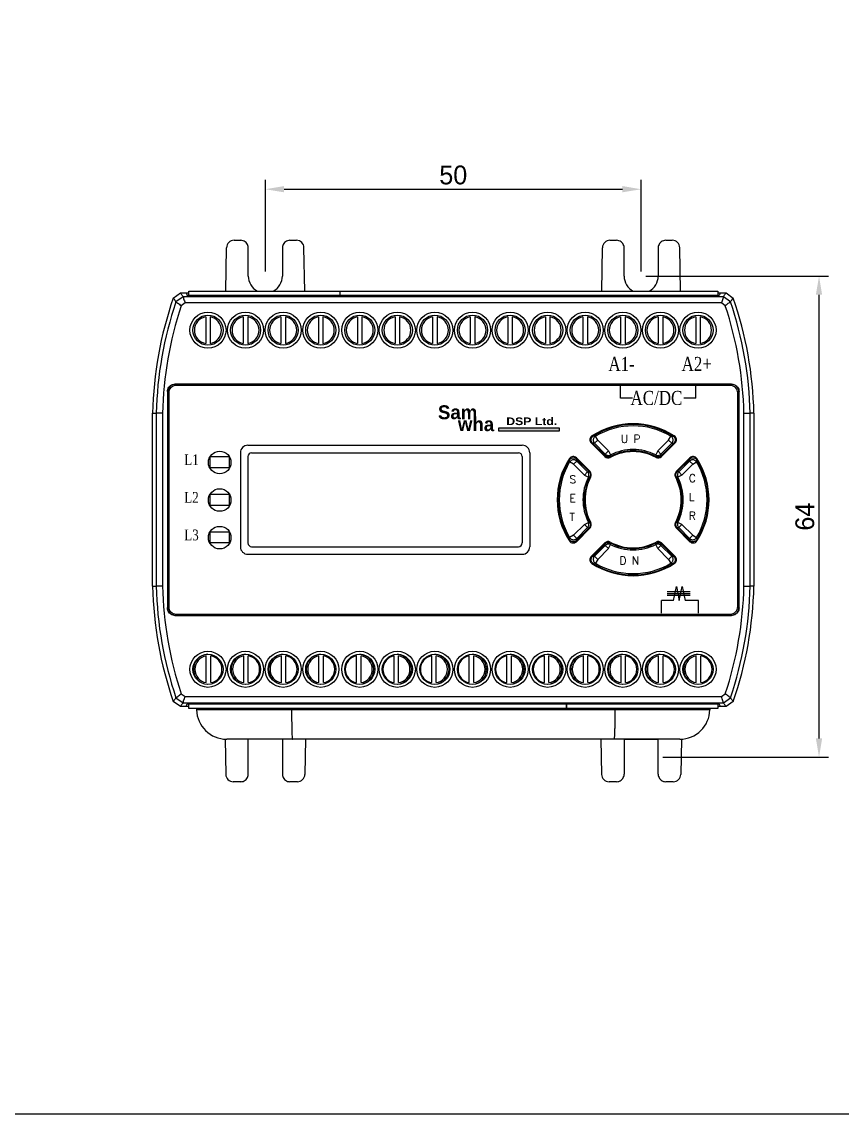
# Model space of a CAD drawing. Header units: millimetres. Extents: x 46 to 886, y 51 to 632.
# Drawn here: x 293.3 to 402.4, y 50.7 to 196 of the extents above; entities that cross this region are included whole.
import ezdxf
from ezdxf.enums import TextEntityAlignment as Align

# ---------------------------------------------------------------- set-up
doc = ezdxf.new("R2010")
doc.units = ezdxf.units.MM
for name, color, linetype in [('02___PRT_ALL_AXES', 7, 'Continuous'), ('03___PRT_ALL_CURVES', 7, 'Continuous'), ('40', 4, 'Continuous'), ('도면층1', 7, 'Continuous')]:
    doc.layers.add(name, color=color, linetype=linetype)
doc.styles.add('SS', font='batang.ttc', dxfattribs={"width": 0.8})
doc.styles.get("Standard").update_dxf_attribs({"font": 'BareunDotumPro1.ttf'})
doc.styles.add('STYLE2', font='romant.shx')
doc.dimstyles.new('ISO-25', dxfattribs={"dimtxt": 2.5, "dimasz": 2.5, "dimexe": 1.25, "dimexo": 0.625, "dimtad": 1, "dimtxsty": 'Standard', "dimcen": 2.5, "dimadec": 0, "dimazin": 0, "dimtfac": 1, "dimtmove": 0, "dimatfit": 3, "dimfxl": 0, "dimarcsym": 0})

# ---------------------------------------------------------------- blocks, each defined once
blk = doc.blocks.new('*D28')
at = {"color": 0, "lineweight": -2}
for p, q in [((325.7, 162.81), (325.7, 174.98)), ((375.7, 162.81), (375.7, 174.98)), ((328.2, 173.73), (373.2, 173.73))]:
    blk.add_line(p, q, dxfattribs=at)
at = {"color": 0}
for points in [[(328.2, 174.15), (328.2, 173.32), (325.7, 173.73)], [(373.2, 173.32), (373.2, 174.15), (375.7, 173.73)]]:
    blk.add_solid(points, dxfattribs=at)
at = {"layer": 'Defpoints', "color": 0}
for p in [(375.7, 173.73), (325.7, 162.19), (375.7, 162.19)]:
    blk.add_point(p, dxfattribs=at)
at = {"color": 0, "insert": (350.7, 175.61), "char_height": 2.5, "attachment_point": 5}
blk.add_mtext('50', dxfattribs=at)
blk = doc.blocks.new('*D29')
at = {"color": 0, "lineweight": -2}
for p, q in [((376.32, 162.19), (400.61, 162.19)), ((399.36, 100.69), (399.36, 159.69)), ((378.59, 98.19), (400.61, 98.19))]:
    blk.add_line(p, q, dxfattribs=at)
at = {"color": 0}
for points in [[(399.77, 159.69), (398.94, 159.69), (399.36, 162.19)], [(398.94, 100.69), (399.77, 100.69), (399.36, 98.19)]]:
    blk.add_solid(points, dxfattribs=at)
at = {"layer": 'Defpoints', "color": 0}
for p in [(375.7, 162.19), (399.36, 162.19), (377.96, 98.19)]:
    blk.add_point(p, dxfattribs=at)
at = {"color": 0, "insert": (397.48, 130.19), "char_height": 2.5, "attachment_point": 5, "rotation": 90}
blk.add_mtext('64', dxfattribs=at)

msp = doc.modelspace()

# ---------------------------------------------------------------- hatches: boundary and pattern name
msp.add_hatch(color=5).paths.add_polyline_path([(356.77, 141.547), (356.77, 142.004), (364.799, 142.004), (364.799, 141.547)])

# ---------------------------------------------------------------- linework, layer by layer
at = {"color": 7, "linetype": 'Continuous'}
for p, q in [((320.45, 160.187), (320.55, 165.954)), ((321.55, 166.937), (322.428, 166.937)), ((323.428, 162.187), (323.428, 165.937)), ((327.963, 165.937), (327.963, 162.187)), ((328.963, 166.937), (329.84, 166.937)), ((330.941, 160.187), (330.84, 165.954)), ((370.45, 160.187), (370.55, 165.954)), ((371.55, 166.937), (372.428, 166.937)), ((373.428, 162.187), (373.428, 165.937)), ((377.963, 165.937), (377.963, 162.187)), ((378.963, 166.937), (379.84, 166.937)), ((380.941, 160.187), (380.84, 165.954)), ((313.457, 159.266), (314.401, 159.937)), ((314.401, 159.937), (315.505, 159.937)), ((315.147, 159.937), (315.316, 159.598)), ((315.505, 160.187), (335.63, 160.187)), ((315.505, 159.598), (315.505, 160.187)), ((335.63, 160.187), (335.63, 159.598)), ((335.633, 160.187), (385.883, 160.187)), ((335.633, 159.598), (335.633, 160.187)), ((385.883, 160.187), (385.883, 159.598)), ((385.883, 159.937), (386.99, 159.937)), ((386.244, 159.937), (386.075, 159.598)), ((386.99, 159.937), (387.934, 159.266)), ((314.755, 159.441), (313.808, 158.763)), ((315.021, 158.613), (314.507, 158.245)), ((386.636, 159.441), (314.755, 159.441)), ((386.37, 158.613), (315.021, 158.613)), ((386.075, 159.598), (315.316, 159.598)), ((386.883, 158.245), (386.37, 158.613)), ((387.582, 158.763), (386.636, 159.441)), ((317.768, 156.762), (317.768, 153.212)), ((318.368, 156.762), (318.368, 153.212)), ((322.768, 156.762), (322.768, 153.212)), ((323.368, 156.762), (323.368, 153.212)), ((327.768, 156.762), (327.768, 153.212)), ((328.368, 156.762), (328.368, 153.212)), ((332.768, 156.762), (332.768, 153.212)), ((333.368, 156.762), (333.368, 153.212)), ((337.958, 156.762), (337.958, 153.212)), ((338.558, 156.762), (338.558, 153.212)), ((342.958, 156.762), (342.958, 153.212)), ((343.558, 156.762), (343.558, 153.212)), ((347.958, 156.762), (347.958, 153.212)), ((348.558, 156.762), (348.558, 153.212)), ((352.958, 156.762), (352.958, 153.212)), ((353.558, 156.762), (353.558, 153.212)), ((357.958, 156.762), (357.958, 153.212)), ((358.558, 156.762), (358.558, 153.212)), ((362.958, 156.762), (362.958, 153.212)), ((363.558, 156.762), (363.558, 153.212)), ((367.958, 156.762), (367.958, 153.212)), ((368.558, 156.762), (368.558, 153.212)), ((372.958, 156.762), (372.958, 153.212)), ((373.558, 156.762), (373.558, 153.212)), ((377.958, 156.762), (377.958, 153.212)), ((378.558, 156.762), (378.558, 153.212)), ((382.958, 156.762), (382.958, 153.212)), ((383.558, 156.762), (383.558, 153.212)), ((312.671, 146.811), (312.671, 118.062)), ((312.671, 146.811), (312.695, 146.787)), ((312.695, 146.787), (312.695, 118.087)), ((387.72, 147.811), (313.671, 147.811)), ((313.671, 147.811), (313.695, 147.787)), ((387.695, 147.787), (313.695, 147.787)), ((387.545, 147.637), (313.845, 147.637)), ((372.96, 145.96), (372.96, 147.658)), ((382.96, 145.96), (382.96, 147.658)), ((387.72, 147.811), (387.695, 147.787)), ((388.72, 146.811), (388.695, 146.787)), ((388.695, 118.087), (388.695, 146.787)), ((388.72, 118.062), (388.72, 146.811)), ((312.845, 146.637), (312.845, 118.237)), ((388.545, 118.237), (388.545, 146.637)), ((310.695, 120.937), (310.695, 143.937)), ((310.695, 143.937), (311.191, 143.931)), ((311.191, 143.931), (311.191, 120.942)), ((312.019, 143.931), (311.191, 143.931)), ((312.019, 143.916), (312.019, 120.958)), ((389.372, 143.931), (390.199, 143.931)), ((389.372, 120.958), (389.372, 143.916)), ((390.695, 143.937), (390.199, 143.931)), ((390.199, 120.942), (390.199, 143.931)), ((390.695, 143.937), (390.695, 120.937)), ((369.053, 139.994), (370.877, 138.17)), ((369.212, 139.977), (370.895, 138.293)), ((369.914, 140.368), (369.49, 139.943)), ((369.49, 139.943), (370.928, 138.505)), ((369.914, 140.368), (369.608, 140.883)), ((369.914, 140.368), (371.352, 138.929)), ((377.908, 138.929), (379.346, 140.368)), ((378.332, 138.505), (379.771, 139.943)), ((378.365, 138.293), (380.049, 139.977)), ((378.384, 138.17), (380.207, 139.994)), ((379.346, 140.368), (379.653, 140.883)), ((379.346, 140.368), (379.771, 139.943)), ((368.897, 136.19), (367.073, 138.014)), ((371.352, 138.929), (370.928, 138.505)), ((371.352, 138.929), (371.623, 138.394)), ((377.908, 138.929), (377.638, 138.394)), ((377.908, 138.929), (378.332, 138.505)), ((382.187, 138.014), (380.364, 136.19)), ((366.7, 137.153), (366.184, 137.46)), ((366.7, 137.153), (367.124, 137.577)), ((368.138, 135.715), (366.7, 137.153)), ((368.774, 136.172), (367.091, 137.855)), ((368.562, 136.139), (367.124, 137.577)), ((382.17, 137.855), (380.487, 136.172)), ((382.137, 137.577), (380.699, 136.139)), ((382.561, 137.153), (381.123, 135.715)), ((382.561, 137.153), (382.137, 137.577)), ((382.561, 137.153), (383.077, 137.46)), ((368.138, 135.715), (368.562, 136.139)), ((368.138, 135.715), (368.673, 135.444)), ((381.123, 135.715), (380.587, 135.444)), ((381.123, 135.715), (380.699, 136.139)), ((368.138, 129.159), (368.673, 129.429)), ((381.123, 129.159), (380.587, 129.429)), ((366.7, 127.721), (368.138, 129.159)), ((367.073, 126.86), (368.897, 128.683)), ((367.091, 127.019), (368.774, 128.702)), ((367.124, 127.297), (368.562, 128.735)), ((368.138, 129.159), (368.562, 128.735)), ((380.364, 128.683), (382.187, 126.86)), ((380.487, 128.702), (382.17, 127.019)), ((381.123, 129.159), (380.699, 128.735)), ((380.699, 128.735), (382.137, 127.297)), ((381.123, 129.159), (382.561, 127.721)), ((366.7, 127.721), (366.184, 127.414)), ((366.7, 127.721), (367.124, 127.297)), ((370.877, 126.703), (369.053, 124.88)), ((370.895, 126.58), (369.212, 124.897)), ((371.352, 125.944), (371.623, 126.48)), ((377.908, 125.944), (377.638, 126.48)), ((380.049, 124.897), (378.365, 126.58)), ((380.207, 124.88), (378.384, 126.703)), ((382.561, 127.721), (382.137, 127.297)), ((382.561, 127.721), (383.077, 127.414)), ((370.928, 126.368), (369.49, 124.93)), ((369.914, 124.506), (369.49, 124.93)), ((371.352, 125.944), (369.914, 124.506)), ((371.352, 125.944), (370.928, 126.368)), ((377.908, 125.944), (378.332, 126.368)), ((379.346, 124.506), (377.908, 125.944)), ((379.771, 124.93), (378.332, 126.368)), ((379.346, 124.506), (379.771, 124.93)), ((369.914, 124.506), (369.608, 123.991)), ((379.346, 124.506), (379.653, 123.991)), ((310.695, 120.937), (311.191, 120.942)), ((312.019, 120.942), (311.191, 120.942)), ((389.372, 120.942), (390.199, 120.942)), ((390.695, 120.937), (390.199, 120.942)), ((312.671, 118.062), (312.695, 118.087)), ((378.388, 117.353), (378.388, 119.052)), ((383.323, 117.353), (383.323, 119.052)), ((388.72, 118.062), (388.695, 118.087)), ((313.671, 117.062), (313.695, 117.087)), ((313.671, 117.062), (387.72, 117.062)), ((313.695, 117.087), (387.695, 117.087)), ((313.845, 117.237), (387.545, 117.237)), ((387.72, 117.062), (387.695, 117.087)), ((317.833, 108.112), (317.833, 111.662)), ((318.433, 108.112), (318.433, 111.662)), ((322.833, 108.112), (322.833, 111.662)), ((323.433, 108.112), (323.433, 111.662)), ((327.833, 108.112), (327.833, 111.662)), ((328.433, 108.112), (328.433, 111.662)), ((332.833, 108.112), (332.833, 111.662)), ((333.433, 108.112), (333.433, 111.662)), ((337.833, 108.112), (337.833, 111.662)), ((338.433, 108.112), (338.433, 111.662)), ((342.833, 108.112), (342.833, 111.662)), ((343.433, 108.112), (343.433, 111.662)), ((347.833, 108.112), (347.833, 111.662)), ((348.433, 108.112), (348.433, 111.662)), ((352.833, 108.112), (352.833, 111.662)), ((353.433, 108.112), (353.433, 111.662)), ((357.833, 108.112), (357.833, 111.662)), ((358.433, 108.112), (358.433, 111.662)), ((362.833, 108.112), (362.833, 111.662)), ((363.433, 108.112), (363.433, 111.662)), ((368.023, 108.112), (368.023, 111.662)), ((368.623, 108.112), (368.623, 111.662)), ((373.023, 108.112), (373.023, 111.662)), ((373.623, 108.112), (373.623, 111.662)), ((378.023, 108.112), (378.023, 111.662)), ((378.623, 108.112), (378.623, 111.662)), ((383.023, 108.112), (383.023, 111.662)), ((383.623, 108.112), (383.623, 111.662)), ((313.808, 106.111), (314.755, 105.433)), ((314.507, 106.628), (315.021, 106.261)), ((315.021, 106.261), (386.37, 106.261)), ((386.37, 106.261), (386.883, 106.628)), ((386.636, 105.433), (387.582, 106.111)), ((314.401, 104.937), (313.457, 105.608)), ((315.508, 104.937), (314.401, 104.937)), ((314.755, 105.433), (386.636, 105.433)), ((315.147, 104.937), (315.316, 105.276)), ((315.316, 105.276), (386.075, 105.276)), ((315.508, 104.687), (315.508, 105.276)), ((365.758, 104.687), (315.508, 104.687)), ((316.555, 104.687), (316.558, 104.517)), ((329.194, 104.517), (329.193, 104.687)), ((365.758, 105.276), (365.758, 104.687)), ((365.76, 104.687), (365.76, 105.276)), ((385.885, 104.687), (365.76, 104.687)), ((372.197, 104.517), (372.197, 104.687)), ((384.835, 104.687), (384.832, 104.517)), ((385.885, 105.276), (385.885, 104.687)), ((386.99, 104.937), (385.885, 104.937)), ((386.244, 104.937), (386.075, 105.276)), ((387.934, 105.608), (386.99, 104.937)), ((384.832, 104.517), (316.558, 104.517)), ((320.346, 100.61), (320.428, 95.919)), ((380.833, 100.587), (320.558, 100.587)), ((323.428, 95.937), (323.428, 100.587)), ((327.963, 100.587), (327.963, 95.937)), ((331.044, 100.587), (330.962, 95.919)), ((370.347, 100.587), (370.428, 95.919)), ((373.428, 100.587), (373.428, 95.937)), ((377.963, 95.937), (377.963, 100.587)), ((381.044, 100.61), (380.962, 95.919)), ((322.428, 94.937), (321.428, 94.937)), ((329.963, 94.937), (328.963, 94.937)), ((372.428, 94.937), (371.428, 94.937)), ((379.963, 94.937), (378.963, 94.937))]:
    msp.add_line(p, q, dxfattribs=at)
for p, q in [((374.558, 145.96), (372.96, 145.96)), ((382.96, 145.96), (381.361, 145.96)), ((379.986, 119.052), (380.376, 120.92)), ((380.376, 120.92), (380.766, 119.052)), ((380.766, 119.052), (381.156, 120.92)), ((381.156, 120.92), (381.546, 119.052)), ((379.17, 120.245), (382.204, 120.245)), ((379.17, 119.986), (382.204, 119.986)), ((379.17, 119.727), (382.204, 119.727)), ((379.986, 119.052), (378.388, 119.052)), ((383.323, 119.052), (381.546, 119.052)), ((373.428, 100.587), (377.963, 100.587))]:
    msp.add_line(p, q)
at = {"color": 5}
for p, q in [((356.77, 142.004), (364.799, 142.004)), ((356.77, 141.547), (356.77, 142.004)), ((364.799, 141.547), (356.77, 141.547)), ((364.799, 142.004), (364.799, 141.547))]:
    msp.add_line(p, q, dxfattribs=at)
msp.add_lwpolyline([(46.411, 631.769), (886.327, 631.769), (886.327, 50.731), (46.411, 50.731)], close=True)
at = {"color": 7, "linetype": 'Continuous'}
for centre, radius in [((318.068, 154.987), 2.4), ((318.068, 154.987), 2), ((323.068, 154.987), 2.4), ((323.068, 154.987), 2), ((328.068, 154.987), 2.4), ((328.068, 154.987), 2), ((333.068, 154.987), 2.4), ((333.068, 154.987), 2), ((338.258, 154.987), 2.4), ((338.258, 154.987), 2), ((343.258, 154.987), 2.4), ((343.258, 154.987), 2), ((348.258, 154.987), 2.4), ((348.258, 154.987), 2), ((353.258, 154.987), 2.4), ((353.258, 154.987), 2), ((358.258, 154.987), 2.4), ((358.258, 154.987), 2), ((363.258, 154.987), 2.4), ((363.258, 154.987), 2), ((368.258, 154.987), 2.4), ((368.258, 154.987), 2), ((373.258, 154.987), 2.4), ((373.258, 154.987), 2), ((378.258, 154.987), 2.4), ((378.258, 154.987), 2), ((383.258, 154.987), 2.4), ((383.258, 154.987), 2), ((318.068, 109.887), 2.4), ((318.068, 109.887), 2), ((323.068, 109.887), 2.4), ((323.068, 109.887), 2), ((328.068, 109.887), 2.4), ((328.068, 109.887), 2), ((333.068, 109.887), 2.4), ((333.068, 109.887), 2), ((338.258, 109.887), 2.4), ((338.258, 109.887), 2), ((343.258, 109.887), 2.4), ((343.258, 109.887), 2), ((348.258, 109.887), 2.4), ((348.258, 109.887), 2), ((353.258, 109.887), 2.4), ((353.258, 109.887), 2), ((358.258, 109.887), 2.4), ((358.258, 109.887), 2), ((363.258, 109.887), 2.4), ((363.258, 109.887), 2), ((368.258, 109.887), 2.4), ((368.258, 109.887), 2), ((373.258, 109.887), 2.4), ((373.258, 109.887), 2), ((378.258, 109.887), 2.4), ((378.258, 109.887), 2), ((383.258, 109.887), 2.4), ((383.258, 109.887), 2)]:
    msp.add_circle(centre, radius, dxfattribs=at)
for centre, radius, start, end in [((321.55, 165.937), 1, 90, 179), ((329.84, 165.937), 1, 1, 90), ((371.55, 165.937), 1, 90, 179), ((379.84, 165.937), 1, 1, 90), ((325.695, 162.187), 2.267, 180, 242.3898), ((325.695, 162.187), 2.267, 297.6102, 0), ((375.695, 162.187), 2.267, 180, 242.3898), ((375.695, 162.187), 2.267, 297.6102, 0), ((360.683, 142.845), 50, 160.82791, 178.74912), ((360.683, 142.845), 49.504, 161.24388, 178.74287), ((340.707, 142.845), 49.504, 1.25713, 18.75612), ((340.707, 142.845), 50, 1.25088, 19.17209), ((360.683, 142.845), 48.677, 161.5561, 178.73961), ((340.707, 142.845), 48.677, 1.26039, 18.4439), ((318.068, 154.987), 1.8, 99.59407, 260.40593), ((318.068, 154.987), 1.8, 279.59407, 80.40593), ((323.068, 154.987), 1.8, 99.59407, 260.40593), ((323.068, 154.987), 1.8, 279.59407, 80.40593), ((328.068, 154.987), 1.8, 99.59407, 260.40593), ((328.068, 154.987), 1.8, 279.59407, 80.40593), ((333.068, 154.987), 1.8, 99.59407, 260.40593), ((333.068, 154.987), 1.8, 279.59407, 80.40593), ((338.258, 154.987), 1.8, 99.59407, 260.40593), ((338.258, 154.987), 1.8, 279.59407, 80.40593), ((343.258, 154.987), 1.8, 99.59407, 260.40593), ((343.258, 154.987), 1.8, 279.59407, 80.40593), ((348.258, 154.987), 1.8, 99.59407, 260.40593), ((348.258, 154.987), 1.8, 279.59407, 80.40593), ((353.258, 154.987), 1.8, 99.59407, 260.40593), ((353.258, 154.987), 1.8, 279.59407, 80.40593), ((358.258, 154.987), 1.8, 99.59407, 260.40593), ((358.258, 154.987), 1.8, 279.59407, 80.40593), ((363.258, 154.987), 1.8, 99.59407, 260.40593), ((363.258, 154.987), 1.8, 279.59407, 80.40593), ((368.258, 154.987), 1.8, 99.59407, 260.40593), ((368.258, 154.987), 1.8, 279.59407, 80.40593), ((373.258, 154.987), 1.8, 99.59407, 260.40593), ((373.258, 154.987), 1.8, 279.59407, 80.40593), ((378.258, 154.987), 1.8, 99.59407, 260.40593), ((378.258, 154.987), 1.8, 279.59407, 80.40593), ((383.258, 154.987), 1.8, 99.59407, 260.40593), ((383.258, 154.987), 1.8, 279.59407, 80.40593), ((313.845, 146.637), 1, 90, 180), ((387.545, 146.637), 1, 0, 90), ((374.63, 132.437), 10.1, 57.1532, 122.8468), ((374.63, 132.437), 10, 57.90749, 122.09251), ((369.478, 140.418), 0.6, 122.8468, 225), ((374.63, 132.437), 9.827, 59.26143, 120.73857), ((379.783, 140.418), 0.6, 315, 57.1532), ((366.649, 137.59), 0.6, 45, 147.1532), ((371.301, 138.594), 0.6, 225, 298.39845), ((374.63, 132.437), 6.4, 61.60155, 118.39845), ((374.63, 132.437), 6.5, 62.20277, 117.79723), ((374.63, 132.437), 6.673, 63.2117, 116.7883), ((377.96, 138.594), 0.6, 241.60155, 315), ((382.612, 137.59), 0.6, 32.8468, 135), ((374.63, 132.437), 10.1, 147.1532, 212.8468), ((374.63, 132.437), 10, 147.90749, 212.09251), ((374.63, 132.437), 9.827, 149.26143, 210.73857), ((374.63, 132.437), 9.827, 329.26143, 30.73857), ((374.63, 132.437), 10, 327.90749, 32.09251), ((374.63, 132.437), 10.1, 327.1532, 32.8468), ((374.63, 132.437), 6.673, 153.2117, 206.7883), ((374.63, 132.437), 6.5, 152.20277, 207.79723), ((374.63, 132.437), 6.4, 151.60155, 208.39845), ((368.473, 135.766), 0.6, 331.60155, 45), ((380.788, 135.766), 0.6, 135, 208.39845), ((374.63, 132.437), 6.4, 331.60155, 28.39845), ((374.63, 132.437), 6.5, 332.20277, 27.79723), ((374.63, 132.437), 6.673, 333.2117, 26.7883), ((368.473, 129.108), 0.6, 315, 28.39845), ((380.788, 129.108), 0.6, 151.60155, 225), ((366.649, 127.284), 0.6, 212.8468, 315), ((371.301, 126.279), 0.6, 61.60155, 135), ((374.63, 132.437), 6.4, 241.60155, 298.39845), ((374.63, 132.437), 6.5, 242.20277, 297.79723), ((374.63, 132.437), 6.673, 243.2117, 296.7883), ((377.96, 126.279), 0.6, 45, 118.39845), ((382.612, 127.284), 0.6, 225, 327.1532), ((369.478, 124.456), 0.6, 135, 237.1532), ((374.63, 132.437), 10.1, 237.1532, 302.8468), ((374.63, 132.437), 10, 237.90749, 302.09251), ((374.63, 132.437), 9.827, 239.26143, 300.73857), ((379.783, 124.456), 0.6, 302.8468, 45), ((360.683, 122.028), 50, 181.25088, 199.17209), ((360.683, 122.028), 49.504, 181.25713, 198.75612), ((360.683, 122.028), 48.677, 181.26039, 198.4439), ((340.707, 122.028), 48.677, 341.5561, 358.73961), ((340.707, 122.028), 49.504, 341.24388, 358.74287), ((340.707, 122.028), 50, 340.82791, 358.74912), ((313.845, 118.237), 1, 180, 270), ((387.545, 118.237), 1, 270, 0), ((318.133, 109.887), 1.8, 99.59407, 260.40593), ((318.133, 109.887), 1.8, 279.59407, 80.40593), ((323.133, 109.887), 1.8, 99.59407, 260.40593), ((323.133, 109.887), 1.8, 279.59407, 80.40593), ((328.133, 109.887), 1.8, 99.59407, 260.40593), ((328.133, 109.887), 1.8, 279.59407, 80.40593), ((333.133, 109.887), 1.8, 99.59407, 260.40593), ((333.133, 109.887), 1.8, 279.59407, 80.40593), ((338.133, 109.887), 1.8, 99.59407, 260.40593), ((338.133, 109.887), 1.8, 279.59407, 80.40593), ((343.133, 109.887), 1.8, 99.59407, 260.40593), ((343.133, 109.887), 1.8, 279.59407, 80.40593), ((348.133, 109.887), 1.8, 99.59407, 260.40593), ((348.133, 109.887), 1.8, 279.59407, 80.40593), ((353.133, 109.887), 1.8, 99.59407, 260.40593), ((353.133, 109.887), 1.8, 279.59407, 80.40593), ((358.133, 109.887), 1.8, 99.59407, 260.40593), ((358.133, 109.887), 1.8, 279.59407, 80.40593), ((363.133, 109.887), 1.8, 99.59407, 260.40593), ((363.133, 109.887), 1.8, 279.59407, 80.40593), ((368.323, 109.887), 1.8, 99.59407, 260.40593), ((368.323, 109.887), 1.8, 279.59407, 80.40593), ((373.323, 109.887), 1.8, 99.59407, 260.40593), ((373.323, 109.887), 1.8, 279.59407, 80.40593), ((378.323, 109.887), 1.8, 99.59407, 260.40593), ((378.323, 109.887), 1.8, 279.59407, 80.40593), ((383.323, 109.887), 1.8, 99.59407, 260.40593), ((383.323, 109.887), 1.8, 279.59407, 80.40593), ((320.558, 104.587), 4, 181, 270), ((380.833, 104.587), 4, 270, 359), ((321.428, 95.937), 1, 181, 270), ((329.963, 95.937), 1, 270, 359), ((371.428, 95.937), 1, 181, 270), ((379.963, 95.937), 1, 270, 359)]:
    msp.add_arc(centre, radius, start, end, dxfattribs=at)
for points, knots in [([(323.428, 165.937), (323.428, 166.041), (323.395, 166.251), (323.25, 166.534), (323.025, 166.759), (322.742, 166.904), (322.532, 166.937), (322.428, 166.937)], [0, 0, 0, 0, 0.3128443, 0.6257071, 0.9385998, 1.2515225, 1.5644638, 1.5644638, 1.5644638, 1.5644638]), ([(328.963, 166.937), (328.859, 166.937), (328.649, 166.904), (328.365, 166.759), (328.14, 166.534), (327.996, 166.251), (327.963, 166.041), (327.963, 165.937)], [0, 0, 0, 0, 0.3129412, 0.6258639, 0.9387567, 1.2516195, 1.5644638, 1.5644638, 1.5644638, 1.5644638]), ([(373.428, 165.937), (373.428, 166.041), (373.395, 166.251), (373.25, 166.534), (373.025, 166.759), (372.742, 166.904), (372.532, 166.937), (372.428, 166.937)], [0, 0, 0, 0, 0.3128443, 0.6257071, 0.9385998, 1.2515225, 1.5644638, 1.5644638, 1.5644638, 1.5644638]), ([(378.963, 166.937), (378.859, 166.937), (378.649, 166.904), (378.365, 166.759), (378.14, 166.534), (377.996, 166.251), (377.963, 166.041), (377.963, 165.937)], [0, 0, 0, 0, 0.3129412, 0.6258639, 0.9387567, 1.2516195, 1.5644638, 1.5644638, 1.5644638, 1.5644638]), ([(314.755, 159.441), (314.72, 159.489), (314.643, 159.597), (314.525, 159.763), (314.441, 159.879), (314.401, 159.937)], [0, 0, 0, 0, 0.17899192, 0.39786681, 0.60925193, 0.60925193, 0.60925193, 0.60925193]), ([(386.636, 159.441), (386.671, 159.489), (386.748, 159.597), (386.866, 159.762), (386.949, 159.879), (386.99, 159.937)], [0, 0, 0, 0, 0.17820854, 0.39708416, 0.60925193, 0.60925193, 0.60925193, 0.60925193]), ([(313.808, 158.763), (313.774, 158.812), (313.697, 158.921), (313.58, 159.089), (313.497, 159.207), (313.457, 159.266)], [0, 0, 0, 0, 0.18024777, 0.40064801, 0.61349574, 0.61349574, 0.61349574, 0.61349574]), ([(313.808, 158.763), (313.883, 158.706), (314.044, 158.603), (314.271, 158.422), (314.428, 158.305), (314.507, 158.246)], [0, 0, 0, 0, 0.28246747, 0.5729897, 0.87011684, 0.87011684, 0.87011684, 0.87011684]), ([(314.755, 159.441), (314.784, 159.352), (314.83, 159.166), (314.928, 158.893), (314.989, 158.707), (315.021, 158.613)], [0, 0, 0, 0, 0.28287008, 0.57326512, 0.86975369, 0.86975369, 0.86975369, 0.86975369]), ([(386.636, 159.441), (386.606, 159.352), (386.561, 159.166), (386.462, 158.893), (386.402, 158.707), (386.37, 158.613)], [0, 0, 0, 0, 0.28287466, 0.57326965, 0.86975368, 0.86975368, 0.86975368, 0.86975368]), ([(387.583, 158.763), (387.508, 158.706), (387.346, 158.603), (387.12, 158.422), (386.962, 158.305), (386.883, 158.246)], [0, 0, 0, 0, 0.28246279, 0.57298506, 0.87011686, 0.87011686, 0.87011686, 0.87011686]), ([(387.582, 158.763), (387.617, 158.812), (387.693, 158.921), (387.811, 159.089), (387.893, 159.207), (387.934, 159.266)], [0, 0, 0, 0, 0.17945891, 0.39985993, 0.61349574, 0.61349574, 0.61349574, 0.61349574]), ([(312.671, 146.811), (312.671, 146.916), (312.704, 147.126), (312.848, 147.409), (313.073, 147.634), (313.356, 147.778), (313.566, 147.811), (313.671, 147.811)], [0, 0, 0, 0, 0.31286, 0.6256693, 0.9384589, 1.2512679, 1.5641278, 1.5641278, 1.5641278, 1.5641278]), ([(313.695, 147.787), (313.591, 147.787), (313.381, 147.754), (313.098, 147.609), (312.873, 147.384), (312.729, 147.101), (312.695, 146.891), (312.695, 146.787)], [0, 0, 0, 0, 0.3128599, 0.6256689, 0.9384586, 1.2512678, 1.5641278, 1.5641278, 1.5641278, 1.5641278]), ([(388.695, 146.787), (388.695, 146.891), (388.662, 147.101), (388.518, 147.384), (388.293, 147.609), (388.01, 147.754), (387.8, 147.787), (387.695, 147.787)], [0, 0, 0, 0, 0.3128599, 0.6256689, 0.9384586, 1.2512678, 1.5641278, 1.5641278, 1.5641278, 1.5641278]), ([(387.72, 147.811), (387.824, 147.811), (388.034, 147.778), (388.317, 147.634), (388.542, 147.409), (388.687, 147.126), (388.72, 146.916), (388.72, 146.811)], [0, 0, 0, 0, 0.31286, 0.6256693, 0.9384589, 1.2512679, 1.5641278, 1.5641278, 1.5641278, 1.5641278]), ([(369.608, 140.883), (369.575, 140.886), (369.51, 140.892), (369.414, 140.901), (369.349, 140.906), (369.317, 140.909)], [0, 0, 0, 0, 0.09793403, 0.19504373, 0.29134837, 0.29134837, 0.29134837, 0.29134837]), ([(379.653, 140.883), (379.686, 140.886), (379.75, 140.892), (379.847, 140.901), (379.911, 140.906), (379.943, 140.909)], [0, 0, 0, 0, 0.09793403, 0.19504373, 0.29134837, 0.29134837, 0.29134837, 0.29134837]), ([(369.107, 140.119), (369.078, 140.172), (369.038, 140.288), (369.031, 140.469), (369.078, 140.645), (369.143, 140.748), (369.183, 140.793)], [0, 0, 0, 0, 0.18163322, 0.35979349, 0.53752689, 0.71885142, 0.71885142, 0.71885142, 0.71885142]), ([(369.49, 139.943), (369.459, 139.947), (369.397, 139.955), (369.304, 139.966), (369.243, 139.973), (369.212, 139.977)], [0, 0, 0, 0, 0.09410115, 0.18745529, 0.28007926, 0.28007926, 0.28007926, 0.28007926]), ([(369.608, 140.883), (369.563, 140.857), (369.481, 140.792), (369.386, 140.666), (369.328, 140.52), (369.308, 140.364), (369.329, 140.208), (369.39, 140.063), (369.454, 139.98), (369.49, 139.943)], [0, 0, 0, 0, 0.1554188, 0.3108221, 0.4662646, 0.6217122, 0.777156, 0.9325527, 1.0879994, 1.0879994, 1.0879994, 1.0879994]), ([(379.771, 139.943), (379.807, 139.98), (379.871, 140.063), (379.931, 140.208), (379.953, 140.364), (379.933, 140.52), (379.874, 140.666), (379.78, 140.792), (379.698, 140.857), (379.653, 140.883)], [0, 0, 0, 0, 0.1554199, 0.3108228, 0.4662654, 0.6217129, 0.7771566, 0.9325534, 1.0879994, 1.0879994, 1.0879994, 1.0879994]), ([(379.771, 139.943), (379.802, 139.947), (379.864, 139.955), (379.956, 139.966), (380.018, 139.973), (380.049, 139.977)], [0, 0, 0, 0, 0.09410115, 0.18745529, 0.28007926, 0.28007926, 0.28007926, 0.28007926]), ([(380.076, 140.795), (380.115, 140.75), (380.181, 140.649), (380.229, 140.474), (380.224, 140.291), (380.183, 140.174), (380.155, 140.12)], [0, 0, 0, 0, 0.17824467, 0.3558606, 0.53595592, 0.71955243, 0.71955243, 0.71955243, 0.71955243]), ([(366.272, 137.883), (366.317, 137.922), (366.418, 137.987), (366.593, 138.035), (366.776, 138.03), (366.893, 137.99), (366.947, 137.961)], [0, 0, 0, 0, 0.17824467, 0.3558606, 0.53595592, 0.71955243, 0.71955243, 0.71955243, 0.71955243]), ([(370.928, 138.505), (370.925, 138.482), (370.917, 138.435), (370.906, 138.364), (370.899, 138.317), (370.895, 138.293)], [0, 0, 0, 0, 0.07104497, 0.14255308, 0.21452977, 0.21452977, 0.21452977, 0.21452977]), ([(370.928, 138.505), (370.964, 138.47), (371.044, 138.408), (371.182, 138.348), (371.332, 138.324), (371.483, 138.337), (371.578, 138.371), (371.623, 138.394)], [0, 0, 0, 0, 0.14989811, 0.2997689, 0.44966151, 0.59952442, 0.74945897, 0.74945897, 0.74945897, 0.74945897]), ([(371.456, 138.133), (371.406, 138.122), (371.304, 138.111), (371.152, 138.135), (371.058, 138.175), (371.014, 138.201)], [0, 0, 0, 0, 0.1536186, 0.30569037, 0.45697795, 0.45697795, 0.45697795, 0.45697795]), ([(371.623, 138.394), (371.62, 138.371), (371.615, 138.325), (371.607, 138.256), (371.602, 138.21), (371.599, 138.187)], [0, 0, 0, 0, 0.06907161, 0.13856176, 0.20847441, 0.20847441, 0.20847441, 0.20847441]), ([(377.638, 138.394), (377.683, 138.371), (377.778, 138.337), (377.929, 138.324), (378.078, 138.348), (378.217, 138.408), (378.297, 138.47), (378.332, 138.505)], [0, 0, 0, 0, 0.14990759, 0.2997754, 0.44966784, 0.59953127, 0.74945897, 0.74945897, 0.74945897, 0.74945897]), ([(377.638, 138.394), (377.641, 138.371), (377.646, 138.325), (377.654, 138.256), (377.659, 138.21), (377.662, 138.187)], [0, 0, 0, 0, 0.06907161, 0.13856176, 0.20847441, 0.20847441, 0.20847441, 0.20847441]), ([(378.246, 138.2), (378.202, 138.175), (378.107, 138.134), (377.955, 138.111), (377.853, 138.122), (377.803, 138.134)], [0, 0, 0, 0, 0.1525326, 0.30429745, 0.45704254, 0.45704254, 0.45704254, 0.45704254]), ([(378.332, 138.505), (378.336, 138.482), (378.344, 138.435), (378.355, 138.364), (378.362, 138.317), (378.365, 138.293)], [0, 0, 0, 0, 0.07104497, 0.14255308, 0.21452977, 0.21452977, 0.21452977, 0.21452977]), ([(382.312, 137.961), (382.366, 137.989), (382.481, 138.029), (382.663, 138.036), (382.838, 137.989), (382.941, 137.924), (382.987, 137.884)], [0, 0, 0, 0, 0.18163322, 0.35979349, 0.53752689, 0.71885142, 0.71885142, 0.71885142, 0.71885142]), ([(366.184, 137.46), (366.181, 137.492), (366.175, 137.557), (366.167, 137.653), (366.161, 137.718), (366.158, 137.75)], [0, 0, 0, 0, 0.09793403, 0.19504373, 0.29134837, 0.29134837, 0.29134837, 0.29134837]), ([(367.124, 137.577), (367.087, 137.614), (367.004, 137.678), (366.859, 137.738), (366.703, 137.759), (366.547, 137.74), (366.401, 137.681), (366.276, 137.587), (366.211, 137.504), (366.184, 137.46)], [0, 0, 0, 0, 0.1554199, 0.3108228, 0.4662654, 0.6217129, 0.7771566, 0.9325534, 1.0879994, 1.0879994, 1.0879994, 1.0879994]), ([(367.124, 137.577), (367.12, 137.608), (367.112, 137.67), (367.101, 137.763), (367.094, 137.825), (367.091, 137.855)], [0, 0, 0, 0, 0.09410115, 0.18745529, 0.28007926, 0.28007926, 0.28007926, 0.28007926]), ([(382.137, 137.577), (382.141, 137.608), (382.148, 137.67), (382.159, 137.763), (382.167, 137.825), (382.17, 137.855)], [0, 0, 0, 0, 0.09410115, 0.18745529, 0.28007926, 0.28007926, 0.28007926, 0.28007926]), ([(383.077, 137.46), (383.05, 137.504), (382.985, 137.587), (382.859, 137.681), (382.714, 137.74), (382.558, 137.759), (382.402, 137.738), (382.257, 137.678), (382.174, 137.614), (382.137, 137.577)], [0, 0, 0, 0, 0.1554188, 0.3108221, 0.4662646, 0.6217122, 0.777156, 0.9325527, 1.0879994, 1.0879994, 1.0879994, 1.0879994]), ([(383.077, 137.46), (383.08, 137.492), (383.086, 137.557), (383.094, 137.653), (383.1, 137.718), (383.102, 137.75)], [0, 0, 0, 0, 0.09793403, 0.19504373, 0.29134837, 0.29134837, 0.29134837, 0.29134837]), ([(368.562, 136.139), (368.585, 136.143), (368.632, 136.15), (368.703, 136.161), (368.75, 136.168), (368.774, 136.172)], [0, 0, 0, 0, 0.07104497, 0.14255308, 0.21452977, 0.21452977, 0.21452977, 0.21452977]), ([(368.673, 135.444), (368.696, 135.489), (368.73, 135.584), (368.744, 135.735), (368.72, 135.885), (368.659, 136.024), (368.597, 136.104), (368.562, 136.139)], [0, 0, 0, 0, 0.14990759, 0.2997754, 0.44966784, 0.59953127, 0.74945897, 0.74945897, 0.74945897, 0.74945897]), ([(368.673, 135.444), (368.696, 135.447), (368.742, 135.453), (368.811, 135.46), (368.857, 135.466), (368.88, 135.468)], [0, 0, 0, 0, 0.06907161, 0.13856176, 0.20847441, 0.20847441, 0.20847441, 0.20847441]), ([(368.867, 136.052), (368.893, 136.008), (368.933, 135.914), (368.956, 135.762), (368.945, 135.659), (368.934, 135.61)], [0, 0, 0, 0, 0.1525326, 0.30429745, 0.45704254, 0.45704254, 0.45704254, 0.45704254]), ([(380.327, 135.611), (380.315, 135.661), (380.305, 135.764), (380.328, 135.916), (380.369, 136.01), (380.394, 136.053)], [0, 0, 0, 0, 0.1536186, 0.30569037, 0.45697795, 0.45697795, 0.45697795, 0.45697795]), ([(380.587, 135.444), (380.565, 135.447), (380.519, 135.453), (380.45, 135.46), (380.403, 135.466), (380.38, 135.468)], [0, 0, 0, 0, 0.06907161, 0.13856176, 0.20847441, 0.20847441, 0.20847441, 0.20847441]), ([(380.699, 136.139), (380.675, 136.143), (380.628, 136.15), (380.558, 136.161), (380.51, 136.168), (380.487, 136.172)], [0, 0, 0, 0, 0.07104497, 0.14255308, 0.21452977, 0.21452977, 0.21452977, 0.21452977]), ([(380.699, 136.139), (380.663, 136.104), (380.601, 136.024), (380.541, 135.885), (380.517, 135.735), (380.531, 135.584), (380.565, 135.489), (380.587, 135.444)], [0, 0, 0, 0, 0.14989811, 0.2997689, 0.44966151, 0.59952442, 0.74945897, 0.74945897, 0.74945897, 0.74945897]), ([(368.562, 128.735), (368.597, 128.77), (368.659, 128.85), (368.72, 128.989), (368.744, 129.139), (368.73, 129.289), (368.696, 129.385), (368.673, 129.429)], [0, 0, 0, 0, 0.14989811, 0.2997689, 0.44966151, 0.59952442, 0.74945897, 0.74945897, 0.74945897, 0.74945897]), ([(368.673, 129.429), (368.696, 129.427), (368.742, 129.421), (368.811, 129.413), (368.857, 129.408), (368.88, 129.406)], [0, 0, 0, 0, 0.06907161, 0.13856176, 0.20847441, 0.20847441, 0.20847441, 0.20847441]), ([(380.587, 129.429), (380.565, 129.427), (380.519, 129.421), (380.45, 129.413), (380.403, 129.408), (380.38, 129.406)], [0, 0, 0, 0, 0.06907161, 0.13856176, 0.20847441, 0.20847441, 0.20847441, 0.20847441]), ([(380.587, 129.429), (380.565, 129.385), (380.531, 129.289), (380.517, 129.139), (380.541, 128.989), (380.601, 128.85), (380.663, 128.77), (380.699, 128.735)], [0, 0, 0, 0, 0.14990759, 0.2997754, 0.44966784, 0.59953127, 0.74945897, 0.74945897, 0.74945897, 0.74945897]), ([(368.562, 128.735), (368.585, 128.731), (368.632, 128.724), (368.703, 128.713), (368.75, 128.705), (368.774, 128.702)], [0, 0, 0, 0, 0.07104497, 0.14255308, 0.21452977, 0.21452977, 0.21452977, 0.21452977]), ([(368.934, 129.263), (368.946, 129.213), (368.956, 129.11), (368.932, 128.958), (368.892, 128.864), (368.866, 128.821)], [0, 0, 0, 0, 0.1536186, 0.30569037, 0.45697795, 0.45697795, 0.45697795, 0.45697795]), ([(380.394, 128.822), (380.368, 128.865), (380.328, 128.96), (380.305, 129.112), (380.315, 129.214), (380.327, 129.264)], [0, 0, 0, 0, 0.1525326, 0.30429745, 0.45704254, 0.45704254, 0.45704254, 0.45704254]), ([(380.699, 128.735), (380.675, 128.731), (380.628, 128.724), (380.558, 128.713), (380.51, 128.705), (380.487, 128.702)], [0, 0, 0, 0, 0.07104497, 0.14255308, 0.21452977, 0.21452977, 0.21452977, 0.21452977]), ([(366.184, 127.414), (366.181, 127.382), (366.175, 127.317), (366.167, 127.22), (366.161, 127.156), (366.158, 127.124)], [0, 0, 0, 0, 0.09793403, 0.19504373, 0.29134837, 0.29134837, 0.29134837, 0.29134837]), ([(366.184, 127.414), (366.211, 127.37), (366.276, 127.287), (366.401, 127.193), (366.547, 127.134), (366.703, 127.115), (366.859, 127.136), (367.004, 127.196), (367.087, 127.26), (367.124, 127.297)], [0, 0, 0, 0, 0.1554188, 0.3108221, 0.4662646, 0.6217122, 0.777156, 0.9325527, 1.0879994, 1.0879994, 1.0879994, 1.0879994]), ([(366.948, 126.913), (366.895, 126.885), (366.78, 126.844), (366.598, 126.838), (366.423, 126.885), (366.319, 126.95), (366.274, 126.989)], [0, 0, 0, 0, 0.18163322, 0.35979349, 0.53752689, 0.71885142, 0.71885142, 0.71885142, 0.71885142]), ([(367.124, 127.297), (367.12, 127.266), (367.112, 127.203), (367.101, 127.111), (367.094, 127.049), (367.091, 127.019)], [0, 0, 0, 0, 0.09410115, 0.18745529, 0.28007926, 0.28007926, 0.28007926, 0.28007926]), ([(370.928, 126.368), (370.925, 126.392), (370.917, 126.439), (370.906, 126.509), (370.899, 126.557), (370.895, 126.58)], [0, 0, 0, 0, 0.07104497, 0.14255308, 0.21452977, 0.21452977, 0.21452977, 0.21452977]), ([(371.623, 126.48), (371.578, 126.502), (371.483, 126.536), (371.332, 126.55), (371.182, 126.526), (371.044, 126.466), (370.964, 126.404), (370.928, 126.368)], [0, 0, 0, 0, 0.14990759, 0.2997754, 0.44966784, 0.59953127, 0.74945897, 0.74945897, 0.74945897, 0.74945897]), ([(371.015, 126.673), (371.059, 126.699), (371.153, 126.739), (371.305, 126.763), (371.408, 126.752), (371.457, 126.74)], [0, 0, 0, 0, 0.1525326, 0.30429745, 0.45704254, 0.45704254, 0.45704254, 0.45704254]), ([(371.623, 126.48), (371.62, 126.503), (371.615, 126.549), (371.607, 126.618), (371.602, 126.664), (371.599, 126.687)], [0, 0, 0, 0, 0.06907161, 0.13856176, 0.20847441, 0.20847441, 0.20847441, 0.20847441]), ([(377.638, 126.48), (377.641, 126.503), (377.646, 126.549), (377.654, 126.618), (377.659, 126.664), (377.662, 126.687)], [0, 0, 0, 0, 0.06907161, 0.13856176, 0.20847441, 0.20847441, 0.20847441, 0.20847441]), ([(378.332, 126.368), (378.297, 126.404), (378.217, 126.466), (378.078, 126.526), (377.929, 126.55), (377.778, 126.536), (377.683, 126.502), (377.638, 126.48)], [0, 0, 0, 0, 0.14989811, 0.2997689, 0.44966151, 0.59952442, 0.74945897, 0.74945897, 0.74945897, 0.74945897]), ([(377.804, 126.74), (377.854, 126.752), (377.957, 126.763), (378.109, 126.739), (378.203, 126.698), (378.246, 126.673)], [0, 0, 0, 0, 0.1536186, 0.30569037, 0.45697795, 0.45697795, 0.45697795, 0.45697795]), ([(378.332, 126.368), (378.336, 126.392), (378.344, 126.439), (378.355, 126.509), (378.362, 126.557), (378.365, 126.58)], [0, 0, 0, 0, 0.07104497, 0.14255308, 0.21452977, 0.21452977, 0.21452977, 0.21452977]), ([(382.137, 127.297), (382.174, 127.26), (382.257, 127.196), (382.402, 127.136), (382.558, 127.115), (382.714, 127.134), (382.859, 127.193), (382.985, 127.287), (383.05, 127.37), (383.077, 127.414)], [0, 0, 0, 0, 0.1554199, 0.3108228, 0.4662654, 0.6217129, 0.7771566, 0.9325534, 1.0879994, 1.0879994, 1.0879994, 1.0879994]), ([(382.137, 127.297), (382.141, 127.266), (382.148, 127.203), (382.159, 127.111), (382.167, 127.049), (382.17, 127.019)], [0, 0, 0, 0, 0.09410115, 0.18745529, 0.28007926, 0.28007926, 0.28007926, 0.28007926]), ([(382.989, 126.991), (382.944, 126.952), (382.842, 126.887), (382.668, 126.838), (382.485, 126.843), (382.368, 126.884), (382.314, 126.912)], [0, 0, 0, 0, 0.17824467, 0.3558606, 0.53595592, 0.71955243, 0.71955243, 0.71955243, 0.71955243]), ([(383.077, 127.414), (383.08, 127.382), (383.086, 127.317), (383.094, 127.22), (383.1, 127.156), (383.102, 127.124)], [0, 0, 0, 0, 0.09793403, 0.19504373, 0.29134837, 0.29134837, 0.29134837, 0.29134837]), ([(369.49, 124.93), (369.459, 124.926), (369.397, 124.919), (369.304, 124.908), (369.243, 124.901), (369.212, 124.897)], [0, 0, 0, 0, 0.09410115, 0.18745529, 0.28007926, 0.28007926, 0.28007926, 0.28007926]), ([(369.49, 124.93), (369.454, 124.894), (369.39, 124.81), (369.329, 124.665), (369.308, 124.51), (369.328, 124.354), (369.386, 124.208), (369.481, 124.082), (369.563, 124.017), (369.608, 123.991)], [0, 0, 0, 0, 0.1554199, 0.3108228, 0.4662654, 0.6217129, 0.7771566, 0.9325534, 1.0879994, 1.0879994, 1.0879994, 1.0879994]), ([(379.653, 123.991), (379.698, 124.017), (379.78, 124.082), (379.874, 124.208), (379.933, 124.354), (379.953, 124.51), (379.931, 124.665), (379.871, 124.81), (379.807, 124.894), (379.771, 124.93)], [0, 0, 0, 0, 0.1554188, 0.3108221, 0.4662646, 0.6217122, 0.777156, 0.9325527, 1.0879994, 1.0879994, 1.0879994, 1.0879994]), ([(379.771, 124.93), (379.802, 124.926), (379.864, 124.919), (379.956, 124.908), (380.018, 124.901), (380.049, 124.897)], [0, 0, 0, 0, 0.09410115, 0.18745529, 0.28007926, 0.28007926, 0.28007926, 0.28007926]), ([(369.184, 124.079), (369.145, 124.123), (369.08, 124.225), (369.032, 124.4), (369.037, 124.583), (369.077, 124.699), (369.106, 124.753)], [0, 0, 0, 0, 0.17824467, 0.3558606, 0.53595592, 0.71955243, 0.71955243, 0.71955243, 0.71955243]), ([(369.608, 123.991), (369.575, 123.988), (369.51, 123.982), (369.414, 123.973), (369.349, 123.968), (369.317, 123.965)], [0, 0, 0, 0, 0.09793403, 0.19504373, 0.29134837, 0.29134837, 0.29134837, 0.29134837]), ([(379.653, 123.991), (379.686, 123.988), (379.75, 123.982), (379.847, 123.973), (379.911, 123.968), (379.943, 123.965)], [0, 0, 0, 0, 0.09793403, 0.19504373, 0.29134837, 0.29134837, 0.29134837, 0.29134837]), ([(380.154, 124.755), (380.183, 124.701), (380.223, 124.586), (380.229, 124.404), (380.182, 124.229), (380.117, 124.126), (380.078, 124.08)], [0, 0, 0, 0, 0.18163322, 0.35979349, 0.53752689, 0.71885142, 0.71885142, 0.71885142, 0.71885142]), ([(313.671, 117.062), (313.566, 117.062), (313.356, 117.096), (313.073, 117.24), (312.848, 117.465), (312.704, 117.748), (312.671, 117.958), (312.671, 118.062)], [0, 0, 0, 0, 0.31286, 0.6256693, 0.9384589, 1.2512679, 1.5641278, 1.5641278, 1.5641278, 1.5641278]), ([(312.695, 118.087), (312.695, 117.982), (312.729, 117.772), (312.873, 117.489), (313.098, 117.264), (313.381, 117.12), (313.591, 117.087), (313.695, 117.087)], [0, 0, 0, 0, 0.3128599, 0.6256689, 0.9384586, 1.2512678, 1.5641278, 1.5641278, 1.5641278, 1.5641278]), ([(387.695, 117.087), (387.8, 117.087), (388.01, 117.12), (388.293, 117.264), (388.518, 117.489), (388.662, 117.772), (388.695, 117.982), (388.695, 118.087)], [0, 0, 0, 0, 0.3128599, 0.6256689, 0.9384586, 1.2512678, 1.5641278, 1.5641278, 1.5641278, 1.5641278]), ([(388.72, 118.062), (388.72, 117.958), (388.687, 117.748), (388.542, 117.465), (388.317, 117.24), (388.034, 117.096), (387.824, 117.062), (387.72, 117.062)], [0, 0, 0, 0, 0.31286, 0.6256693, 0.9384589, 1.2512679, 1.5641278, 1.5641278, 1.5641278, 1.5641278]), ([(313.808, 106.111), (313.774, 106.062), (313.697, 105.953), (313.58, 105.785), (313.497, 105.666), (313.457, 105.608)], [0, 0, 0, 0, 0.17945891, 0.39985993, 0.61349574, 0.61349574, 0.61349574, 0.61349574]), ([(313.808, 106.111), (313.883, 106.168), (314.044, 106.271), (314.271, 106.452), (314.428, 106.568), (314.507, 106.628)], [0, 0, 0, 0, 0.28246295, 0.57298523, 0.87011684, 0.87011684, 0.87011684, 0.87011684]), ([(314.755, 105.433), (314.784, 105.522), (314.83, 105.708), (314.928, 105.981), (314.989, 106.167), (315.021, 106.261)], [0, 0, 0, 0, 0.28287466, 0.57326965, 0.86975368, 0.86975368, 0.86975368, 0.86975368]), ([(386.636, 105.433), (386.606, 105.522), (386.561, 105.708), (386.462, 105.981), (386.402, 106.167), (386.37, 106.261)], [0, 0, 0, 0, 0.28287008, 0.57326512, 0.86975369, 0.86975369, 0.86975369, 0.86975369]), ([(387.583, 106.111), (387.508, 106.168), (387.346, 106.271), (387.12, 106.452), (386.962, 106.568), (386.883, 106.628)], [0, 0, 0, 0, 0.28246763, 0.57298986, 0.87011682, 0.87011682, 0.87011682, 0.87011682]), ([(387.582, 106.111), (387.617, 106.062), (387.694, 105.952), (387.811, 105.785), (387.894, 105.666), (387.934, 105.608)], [0, 0, 0, 0, 0.18024777, 0.40064801, 0.61349574, 0.61349574, 0.61349574, 0.61349574]), ([(314.755, 105.433), (314.72, 105.384), (314.643, 105.277), (314.525, 105.112), (314.442, 104.994), (314.401, 104.937)], [0, 0, 0, 0, 0.17820854, 0.39708416, 0.60925193, 0.60925193, 0.60925193, 0.60925193]), ([(386.636, 105.433), (386.671, 105.384), (386.748, 105.276), (386.866, 105.111), (386.949, 104.994), (386.99, 104.937)], [0, 0, 0, 0, 0.17899192, 0.39786681, 0.60925193, 0.60925193, 0.60925193, 0.60925193]), ([(329.194, 104.517), (329.194, 104.224), (329.195, 103.653), (329.204, 102.837), (329.213, 102.099), (329.238, 101.503), (329.238, 101.007), (329.293, 100.789), (329.274, 100.587), (329.308, 100.587)], [0, 0, 0, 0, 0.8787524, 1.7109392, 2.4557807, 3.076824, 3.5437717, 3.834118, 3.9358054, 3.9358054, 3.9358054, 3.9358054]), ([(372.197, 104.517), (372.197, 104.224), (372.195, 103.653), (372.187, 102.837), (372.177, 102.099), (372.153, 101.503), (372.153, 101.007), (372.098, 100.789), (372.116, 100.587), (372.082, 100.587)], [0, 0, 0, 0, 0.8787524, 1.7109392, 2.4557807, 3.076824, 3.5437717, 3.834118, 3.9358054, 3.9358054, 3.9358054, 3.9358054]), ([(322.428, 94.937), (322.532, 94.937), (322.742, 94.97), (323.025, 95.114), (323.25, 95.339), (323.395, 95.623), (323.428, 95.833), (323.428, 95.937)], [0, 0, 0, 0, 0.3129412, 0.6258639, 0.9387567, 1.2516195, 1.5644638, 1.5644638, 1.5644638, 1.5644638]), ([(327.963, 95.937), (327.963, 95.833), (327.996, 95.623), (328.14, 95.339), (328.365, 95.114), (328.649, 94.97), (328.859, 94.937), (328.963, 94.937)], [0, 0, 0, 0, 0.3128443, 0.6257071, 0.9385998, 1.2515225, 1.5644638, 1.5644638, 1.5644638, 1.5644638]), ([(372.428, 94.937), (372.532, 94.937), (372.742, 94.97), (373.025, 95.114), (373.25, 95.339), (373.395, 95.623), (373.428, 95.833), (373.428, 95.937)], [0, 0, 0, 0, 0.3129412, 0.6258639, 0.9387567, 1.2516195, 1.5644638, 1.5644638, 1.5644638, 1.5644638]), ([(377.963, 95.937), (377.963, 95.833), (377.996, 95.623), (378.14, 95.339), (378.365, 95.114), (378.649, 94.97), (378.859, 94.937), (378.963, 94.937)], [0, 0, 0, 0, 0.3128443, 0.6257071, 0.9385998, 1.2515225, 1.5644638, 1.5644638, 1.5644638, 1.5644638])]:
    msp.add_open_spline(points, degree=3, knots=knots, dxfattribs=at)
for points in [[(369.225, 140.837), (369.253, 140.864), (369.284, 140.888), (369.317, 140.909)], [(379.943, 140.909), (379.976, 140.888), (380.008, 140.864), (380.036, 140.837)], [(369.142, 140.06), (369.129, 140.079), (369.117, 140.099), (369.107, 140.119)], [(369.212, 139.977), (369.186, 140.002), (369.163, 140.03), (369.142, 140.06)], [(369.183, 140.793), (369.196, 140.809), (369.21, 140.823), (369.225, 140.837)], [(380.036, 140.837), (380.05, 140.824), (380.064, 140.81), (380.076, 140.795)], [(380.118, 140.06), (380.098, 140.03), (380.074, 140.002), (380.049, 139.977)], [(380.155, 140.12), (380.144, 140.099), (380.132, 140.079), (380.118, 140.06)], [(370.94, 138.252), (370.925, 138.265), (370.91, 138.279), (370.895, 138.293)], [(371.014, 138.201), (370.988, 138.216), (370.964, 138.233), (370.94, 138.252)], [(371.55, 138.164), (371.52, 138.151), (371.488, 138.141), (371.456, 138.133)], [(371.599, 138.187), (371.583, 138.178), (371.567, 138.171), (371.55, 138.164)], [(377.71, 138.164), (377.694, 138.171), (377.677, 138.178), (377.662, 138.187)], [(377.803, 138.134), (377.772, 138.141), (377.74, 138.151), (377.71, 138.164)], [(378.32, 138.252), (378.297, 138.233), (378.272, 138.216), (378.246, 138.2)], [(378.365, 138.293), (378.351, 138.279), (378.336, 138.265), (378.32, 138.252)], [(366.158, 137.75), (366.179, 137.783), (366.203, 137.814), (366.23, 137.843)], [(366.23, 137.843), (366.244, 137.857), (366.258, 137.87), (366.272, 137.883)], [(366.947, 137.961), (366.968, 137.95), (366.988, 137.938), (367.007, 137.925)], [(367.007, 137.925), (367.037, 137.904), (367.065, 137.881), (367.091, 137.855)], [(382.17, 137.855), (382.196, 137.881), (382.224, 137.904), (382.253, 137.925)], [(382.253, 137.925), (382.272, 137.938), (382.292, 137.95), (382.312, 137.961)], [(382.987, 137.884), (383.002, 137.871), (383.017, 137.857), (383.031, 137.843)], [(383.031, 137.843), (383.057, 137.814), (383.081, 137.783), (383.102, 137.75)], [(368.774, 136.172), (368.788, 136.158), (368.802, 136.142), (368.815, 136.127)], [(368.815, 136.127), (368.834, 136.103), (368.851, 136.078), (368.867, 136.052)], [(368.903, 135.517), (368.896, 135.5), (368.889, 135.484), (368.88, 135.468)], [(368.934, 135.61), (368.926, 135.578), (368.916, 135.547), (368.903, 135.517)], [(380.357, 135.517), (380.345, 135.547), (380.334, 135.579), (380.327, 135.611)], [(380.38, 135.468), (380.372, 135.484), (380.364, 135.5), (380.357, 135.517)], [(380.394, 136.053), (380.41, 136.079), (380.427, 136.103), (380.446, 136.127)], [(380.446, 136.127), (380.459, 136.142), (380.472, 136.158), (380.487, 136.172)], [(368.88, 129.406), (368.889, 129.39), (368.896, 129.373), (368.903, 129.357)], [(368.903, 129.357), (368.916, 129.326), (368.926, 129.295), (368.934, 129.263)], [(380.327, 129.264), (380.335, 129.296), (380.345, 129.327), (380.357, 129.357)], [(380.357, 129.357), (380.364, 129.373), (380.372, 129.39), (380.38, 129.406)], [(368.815, 128.747), (368.802, 128.731), (368.788, 128.716), (368.774, 128.702)], [(368.866, 128.821), (368.851, 128.795), (368.834, 128.77), (368.815, 128.747)], [(380.446, 128.747), (380.427, 128.77), (380.409, 128.795), (380.394, 128.822)], [(380.487, 128.702), (380.472, 128.716), (380.459, 128.731), (380.446, 128.747)], [(366.23, 127.031), (366.203, 127.06), (366.179, 127.091), (366.158, 127.124)], [(366.274, 126.989), (366.259, 127.003), (366.244, 127.017), (366.23, 127.031)], [(367.007, 126.949), (366.988, 126.936), (366.969, 126.924), (366.948, 126.913)], [(367.091, 127.019), (367.065, 126.993), (367.037, 126.97), (367.007, 126.949)], [(370.895, 126.58), (370.91, 126.595), (370.925, 126.608), (370.94, 126.621)], [(370.94, 126.621), (370.964, 126.64), (370.989, 126.658), (371.015, 126.673)], [(371.457, 126.74), (371.489, 126.733), (371.52, 126.722), (371.55, 126.71)], [(371.55, 126.71), (371.567, 126.703), (371.583, 126.695), (371.599, 126.687)], [(377.662, 126.687), (377.677, 126.695), (377.694, 126.703), (377.71, 126.71)], [(377.71, 126.71), (377.741, 126.723), (377.772, 126.733), (377.804, 126.74)], [(378.246, 126.673), (378.272, 126.657), (378.297, 126.64), (378.32, 126.621)], [(378.32, 126.621), (378.336, 126.608), (378.351, 126.595), (378.365, 126.58)], [(382.253, 126.949), (382.224, 126.97), (382.196, 126.993), (382.17, 127.019)], [(382.314, 126.912), (382.293, 126.923), (382.273, 126.936), (382.253, 126.949)], [(383.03, 127.031), (383.017, 127.017), (383.003, 127.004), (382.989, 126.991)], [(383.102, 127.124), (383.081, 127.091), (383.057, 127.06), (383.03, 127.031)], [(369.106, 124.753), (369.117, 124.774), (369.129, 124.794), (369.143, 124.814)], [(369.143, 124.814), (369.163, 124.844), (369.186, 124.872), (369.212, 124.897)], [(369.225, 124.037), (369.21, 124.05), (369.197, 124.064), (369.184, 124.079)], [(369.317, 123.965), (369.284, 123.986), (369.253, 124.01), (369.225, 124.037)], [(380.036, 124.037), (380.008, 124.01), (379.976, 123.986), (379.943, 123.965)], [(380.078, 124.08), (380.065, 124.065), (380.051, 124.05), (380.036, 124.037)], [(380.049, 124.897), (380.074, 124.872), (380.098, 124.844), (380.118, 124.814)], [(380.118, 124.814), (380.131, 124.795), (380.143, 124.775), (380.154, 124.755)]]:
    msp.add_open_spline(points, degree=3, dxfattribs=at)
at = {"layer": '02___PRT_ALL_AXES', "color": 7, "linetype": 'Continuous'}
for centre, start, end in [((318.133, 109.887), 93.69703, 266.30815), ((323.133, 109.887), 93.69703, 266.30815), ((328.133, 109.887), 93.69703, 266.30815), ((333.133, 109.887), 93.69703, 266.30815), ((338.133, 109.887), 273.69457, 86.30569), ((343.133, 109.887), 273.69457, 86.30569), ((348.133, 109.887), 273.69457, 86.30569), ((353.133, 109.887), 273.69457, 86.30569), ((358.133, 109.887), 273.69457, 86.30569), ((363.133, 109.887), 273.69457, 86.30569), ((368.323, 109.887), 94.22842, 265.77923), ((373.323, 109.887), 94.22842, 265.77923), ((378.323, 109.887), 94.22842, 265.77923), ((383.323, 109.887), 94.22842, 265.77923)]:
    msp.add_arc(centre, 2, start, end, dxfattribs=at)
at = {"layer": '03___PRT_ALL_CURVES', "color": 8}
for p, q in [((323.38, 139.687), (359.88, 139.687)), ((322.38, 138.687), (322.38, 126.187)), ((323.38, 138.187), (323.38, 126.687)), ((323.88, 138.687), (359.38, 138.687)), ((359.88, 138.187), (359.88, 126.687)), ((360.88, 138.687), (360.88, 126.187)), ((323.38, 125.187), (359.88, 125.187)), ((323.88, 126.187), (359.38, 126.187))]:
    msp.add_line(p, q, dxfattribs=at)
at = {"layer": '03___PRT_ALL_CURVES', "color": 4, "linetype": 'Continuous'}
for p, q in [((318.33, 138.137), (318.33, 136.737)), ((320.93, 138.137), (318.33, 138.137)), ((320.93, 136.737), (320.93, 138.137)), ((318.33, 136.737), (320.93, 136.737)), ((318.33, 133.137), (318.33, 131.737)), ((320.93, 133.137), (318.33, 133.137)), ((320.93, 131.737), (320.93, 133.137)), ((318.33, 131.737), (320.93, 131.737)), ((320.93, 128.137), (318.33, 128.137)), ((318.33, 128.137), (318.33, 126.737)), ((320.93, 126.737), (320.93, 128.137)), ((318.33, 126.737), (320.93, 126.737))]:
    msp.add_line(p, q, dxfattribs=at)
at = {"layer": '03___PRT_ALL_CURVES', "color": 8}
for centre, radius, start, end in [((323.38, 138.687), 1, 90, 180), ((359.88, 138.687), 1, 0, 90), ((323.88, 138.187), 0.5, 90, 180), ((359.38, 138.187), 0.5, 0, 90), ((323.88, 126.687), 0.5, 180, 270), ((359.38, 126.687), 0.5, 270, 0), ((323.38, 126.187), 1, 180, 270), ((359.88, 126.187), 1, 270, 0)]:
    msp.add_arc(centre, radius, start, end, dxfattribs=at)
at = {"layer": '도면층1'}
for centre in [(319.63, 137.4), (319.63, 132.4), (319.63, 127.4)]:
    msp.add_circle(centre, 1.5, dxfattribs=at)

# ---------------------------------------------------------------- texts
at = {"color": 0, "style": 'STYLE2'}
for s, height, p in [('U P', 1.0426, (372.99, 140.011)), ('S', 1.043, (366.164, 134.621)), ('C', 1.043, (382.041, 134.786)), ('E', 1.043, (366.164, 132.121)), ('L', 1.043, (382.041, 132.286)), ('R', 1.043, (382.041, 129.786)), ('T', 1.043, (366.164, 129.621)), ('D N', 1.0426, (372.801, 123.832))]:
    msp.add_text(s, height=height, dxfattribs=at).set_placement(p)
at = {"color": 20, "insert": (348.667, 144.997), "char_height": 1.8522, "width": 6.65598, "attachment_point": 1}
msp.add_mtext('{\\fPump Demi Bold LET|b0|i0|c0|p2;Sam}', dxfattribs=at)
at = {"color": 5, "insert": (351.319, 143.412), "char_height": 1.8522, "width": 6.65598, "attachment_point": 1}
msp.add_mtext('{\\fPump Demi Bold LET|b0|i0|c0|p2;wha}', dxfattribs=at)
at = {"color": 0, "insert": (357.754, 143.38), "char_height": 1.01593, "width": 7.04487, "attachment_point": 1}
msp.add_mtext('{\\fArial Black|b0|i0|c0|p34;DSP Ltd.}', dxfattribs=at)
at = {"layer": '40', "color": 0, "style": 'SS', "width": 0.8}
for s, height, p in [('A1-', 1.8658, (373.094, 149.567)), ('A2+', 1.8658, (383.094, 149.567)), ('AC/DC', 1.8658, (377.727, 145.045)), ('L1', 1.4352, (315.875, 137.037)), ('L2', 1.4352, (315.875, 132.037)), ('L3', 1.4352, (315.875, 127.037))]:
    msp.add_text(s, height=height, dxfattribs=at).set_placement(p, align=Align.CENTER)

# ---------------------------------------------------------------- dimensions: what is measured, and where the dimension line sits
dim = msp.add_linear_dim(base=(375.695, 173.735), p1=(325.695, 162.187), p2=(375.695, 162.187), dimstyle='ISO-25', override={"dimfxl": 3})
dim.commit()
dim.dimension.update_dxf_attribs({"geometry": '*D28', "text_midpoint": (350.695, 175.61)})
dim = msp.add_linear_dim(base=(399.358118958, 162.186846973), p1=(377.96279343, 98.191846973), p2=(375.695338365, 162.186846973), angle=90, dimstyle='ISO-25', override={"dimfxl": 3})
dim.commit()
dim.dimension.update_dxf_attribs({"geometry": '*D29', "text_midpoint": (397.483118958, 130.189346973)})

doc.saveas('drawing.dxf')
